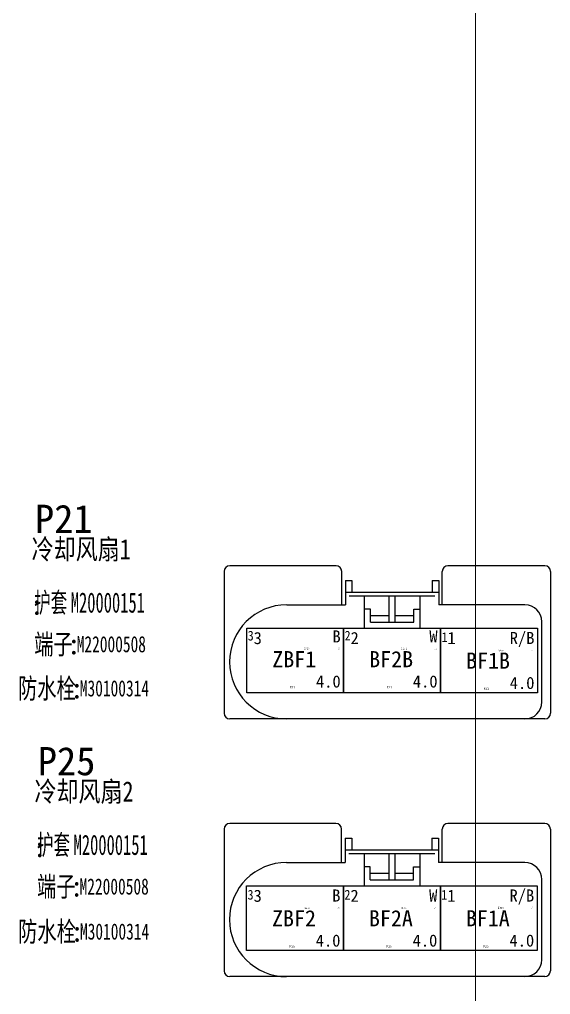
# Model space of a CAD drawing. Header units: millimetres. Extents: x -2653 to 6698, y -4403 to -42.
# Drawn here: x 678.1 to 743.9, y -702.1 to -581.3 of the extents above; entities that cross this region are included whole.
import ezdxf
from ezdxf.enums import TextEntityAlignment as Align

# ---------------------------------------------------------------- set-up
doc = ezdxf.new("R2010")
doc.units = ezdxf.units.MM
doc.header["$MEASUREMENT"] = 0
for name, color, linetype in [('文字', 3, 'Continuous'), ('轮廓线', 7, 'Continuous'), ('连接器-供应商', 43, 'Continuous'), ('连接器-功能', 63, 'Continuous'), ('连接器-名称', 53, 'Continuous'), ('连接器-编码', 52, 'Continuous'), ('附件-供应商', 43, 'Continuous'), ('附件-名称', 53, 'Continuous'), ('附件-数量', 21, 'Continuous'), ('附件-编码', 52, 'Continuous')]:
    doc.layers.add(name, color=color, linetype=linetype)
for name, color, linetype, plot in [('连接器-不打印', 1, 'Continuous', False), ('连接器-位置', 12, 'Continuous', False), ('附件-不打印', 2, 'Continuous', False), ('隐藏-剥皮长度', 2, 'Continuous', False), ('隐藏-加余量', 1, 'Continuous', False), ('隐藏-备注', 1, 'Continuous', False), ('隐藏-孔位', 1, 'Continuous', False), ('隐藏-对应端子', 2, 'Continuous', False), ('隐藏-规格', 1, 'Continuous', False), ('隐藏-辅助信息', 3, 'Continuous', False), ('隐藏-防水栓', 2, 'Continuous', False)]:
    doc.layers.add(name, color=color, linetype=linetype, plot=plot)
doc.styles.add('CL', font='', dxfattribs={"height": 2})
doc.styles.get("Standard").update_dxf_attribs({"font": 'txt', "bigfont": 'gbcbig.shx'})
doc.styles.get('CL').set_extended_font_data('SimSun')

# ---------------------------------------------------------------- blocks, each defined once
blk = doc.blocks.new('连接器')
at = {"layer": '文字', "style": 'CL'}
blk.add_text(':', height=2.5, dxfattribs=at).set_placement((-3.93, -4.36), align=Align.MIDDLE_CENTER)
at = {"layer": '连接器-不打印', "color": 3, "style": 'CL', "width": 0.6, "flags": 5}
for tag, p in [('工位', (-7.19, -5.84)), ('规格', (-2.94, -5.84))]:
    blk.add_attdef(tag, text='', height=0.2, dxfattribs=at).set_placement(p, align=Align.MIDDLE_LEFT)
at = {"layer": '连接器-不打印', "color": 1, "style": 'CL', "width": 0.6, "flags": 5}
for tag, p in [('选项', (-7.19, -6.06)), ('备注', (-2.94, -6.06))]:
    blk.add_attdef(tag, text='', height=0.2, dxfattribs=at).set_placement(p, align=Align.MIDDLE_LEFT)
at = {"layer": '连接器-不打印', "color": 1, "style": 'CL', "width": 0.6, "flags": 1}
for tag, p in [('加余量', (-4.97, -6.06)), ('单位', (-4.97, -6.29)), ('自带线', (-2.77, -6.29))]:
    blk.add_attdef(tag, text='', height=0.2, dxfattribs=at).set_placement(p, align=Align.MIDDLE_CENTER)
at = {"layer": '连接器-不打印', "color": 2, "style": 'CL', "width": 0.6, "flags": 5}
for tag, p in [('数量', (-5.12, -5.84)), ('供方编码', (-7.19, -6.29))]:
    blk.add_attdef(tag, text='', height=0.2, dxfattribs=at).set_placement(p, align=Align.MIDDLE_LEFT)
at = {"layer": '连接器-位置', "color": 1, "style": 'CL', "flags": 4}
blk.add_attdef('位置', text='', height=3.5, dxfattribs=at).set_placement((-4.41, 2.42), align=Align.MIDDLE_CENTER)
at = {"layer": '连接器-供应商', "color": 3, "style": 'CL', "width": 0.6, "flags": 4}
blk.add_attdef('供应商', text='', height=2.5, dxfattribs=at).set_placement((-16.81, -4.38), align=Align.MIDDLE_RIGHT)
at = {"layer": '连接器-功能', "color": 3, "style": 'CL', "width": 0.8, "flags": 4}
blk.add_attdef('功能', text='', height=2.5, dxfattribs=at).set_placement((-4.34, -1.26), align=Align.MIDDLE_CENTER)
at = {"layer": '连接器-名称', "color": 3, "style": 'CL', "width": 0.6, "flags": 4}
blk.add_attdef('名称', text='', height=2.5, dxfattribs=at).set_placement((-4.1, -4.36), align=Align.MIDDLE_RIGHT)
at = {"layer": '连接器-编码', "color": 2, "style": 'CL', "width": 0.6, "flags": 4}
blk.add_attdef('编码', text='', height=2.5, dxfattribs=at).set_placement((-3.66, -4.36), align=Align.MIDDLE_LEFT)
blk = doc.blocks.new('附件')
at = {"layer": '文字', "color": 3, "style": 'CL'}
blk.add_text(':', height=2.5, dxfattribs=at).set_placement((-3.79, -0.38), align=Align.MIDDLE_CENTER)
at = {"layer": '附件-不打印', "color": 3, "style": 'CL', "width": 0.7, "flags": 5}
for tag, p in [('范围', (-8.49, -1.32)), ('工位', (-6.9, -1.32)), ('位置', (-5.31, -1.32)), ('供方编码', (-8.49, -1.62))]:
    blk.add_attdef(tag, text='', height=0.2, dxfattribs=at).set_placement(p, align=Align.MIDDLE_CENTER)
at = {"layer": '附件-不打印', "color": 1, "style": 'CL'}
for tag, width, flags, p in [('单位', 0.6, 1, (-3.72, -1.32)), ('选项', 0.7, 13, (-6.9, -1.62)), ('备注', 0.7, 5, (-5.31, -1.62)), ('规格', 0.7, 5, (-3.72, -1.62))]:
    blk.add_attdef(tag, text='', height=0.2, dxfattribs=dict(at, width=width, flags=flags)).set_placement(p, align=Align.MIDDLE_CENTER)
at = {"layer": '附件-供应商', "color": 3, "style": 'CL', "width": 0.7, "flags": 8}
blk.add_attdef('供应商', text='', height=2.5, dxfattribs=at).set_placement((-13.4, -0.42), align=Align.MIDDLE_RIGHT)
at = {"layer": '附件-名称', "color": 3, "style": 'CL', "width": 0.7, "flags": 4}
blk.add_attdef('名称', text='', height=2.5, dxfattribs=at).set_placement((-3.92, -0.38), align=Align.MIDDLE_RIGHT)
at = {"layer": '附件-数量', "color": 2, "style": 'CL', "width": 0.7, "flags": 2}
blk.add_attdef('*', text='', height=1, dxfattribs=at).set_placement((15.72, -0.38), align=Align.MIDDLE_CENTER)
at = {"layer": '附件-数量', "color": 2, "style": 'CL', "width": 0.7, "flags": 4}
blk.add_attdef('数量', text='', height=1.2, dxfattribs=at).set_placement((16.07, -0.38), align=Align.MIDDLE_LEFT)
at = {"layer": '附件-编码', "color": 2, "style": 'CL', "width": 0.7, "flags": 4}
blk.add_attdef('编码', text='', height=2.5, dxfattribs=at).set_placement((-3.65, -0.38), align=Align.MIDDLE_LEFT)
blk = doc.blocks.new('1J0 906 233（出线）')
for p, q in [((1113.76, 1376.38), (1113.76, 1358.81)), ((1127.62, 1377.08), (1114.46, 1377.08)), ((1128.32, 1372.25), (1128.32, 1376.38)), ((1140.78, 1372.25), (1140.78, 1376.38)), ((1153.48, 1377.08), (1141.48, 1377.08)), ((1154.18, 1376.38), (1154.18, 1358.81)), ((1128.77, 1375.26), (1128.77, 1372.25)), ((1128.77, 1375.26), (1129.59, 1375.26)), ((1129.59, 1375.26), (1129.59, 1373.81)), ((1139.51, 1375.26), (1140.33, 1375.26)), ((1139.51, 1375.26), (1139.51, 1373.81)), ((1140.33, 1375.26), (1140.33, 1372.25)), ((1128.77, 1373.81), (1140.33, 1373.81)), ((1129.23, 1373.38), (1139.87, 1373.38)), ((1131.09, 1373.38), (1131.09, 1369.34)), ((1134.16, 1373.38), (1134.16, 1370.06)), ((1134.94, 1370.06), (1134.94, 1373.38)), ((1138.01, 1373.38), (1138.01, 1369.34)), ((1121.5, 1372.25), (1128.77, 1372.25)), ((1131.87, 1371.7), (1131.09, 1371.7)), ((1131.87, 1370.11), (1131.87, 1371.7)), ((1137.23, 1370.11), (1137.23, 1371.7)), ((1137.23, 1371.7), (1138.01, 1371.7)), ((1151.01, 1372.25), (1140.33, 1372.25)), ((1131.87, 1370.94), (1134.16, 1370.94)), ((1131.87, 1370.11), (1137.23, 1370.11)), ((1134.94, 1370.94), (1137.23, 1370.94)), ((1153.11, 1360.21), (1153.11, 1370.15)), ((1131.09, 1369.34), (1138.01, 1369.34)), ((1153.48, 1358.11), (1114.46, 1358.11))]:
    blk.add_line(p, q)
for points in [[(1116.55, 1369.34), (1128.55, 1369.34), (1128.55, 1361.34), (1116.55, 1361.34)], [(1128.55, 1369.34), (1140.55, 1369.34), (1140.55, 1361.34), (1128.55, 1361.34)], [(1140.55, 1369.34), (1152.55, 1369.34), (1152.55, 1361.34), (1140.55, 1361.34)]]:
    blk.add_lwpolyline(points, close=True)
for centre, radius, start, end in [((1114.46, 1376.38), 0.7, 90, 180), ((1127.62, 1376.38), 0.7, 0, 90), ((1141.48, 1376.38), 0.7, 90, 180), ((1153.48, 1376.38), 0.7, 0, 90), ((1121.5, 1365.18), 7.07, 90, 270), ((1151.01, 1370.15), 2.1, 0, 90), ((1151.01, 1360.21), 2.1, 270, 0), ((1114.46, 1358.81), 0.7, 180, 270), ((1153.48, 1358.81), 0.7, 270, 0)]:
    blk.add_arc(centre, radius, start, end)
at = {"char_height": 1.5, "width": 1.5978, "attachment_point": 1}
for s, insert in [('{\\fSimSun|b0|i0|c134|p2;3}', (1117.41, 1368.88)), ('{\\fSimSun|b0|i0|c134|p2;2}', (1129.41, 1368.88)), ('{\\fSimSun|b0|i0|c134|p2;1}', (1141.41, 1368.88))]:
    blk.add_mtext(s, dxfattribs=dict(at, insert=insert))
blk = doc.blocks.new('电线2')
at = {"layer": '轮廓线', "color": 7, "style": 'CL', "flags": 4}
for tag, p in [('颜色', (5.88, 2.8)), ('线径', (5.88, -2.78))]:
    blk.add_attdef(tag, text='', height=1.5, dxfattribs=at).set_placement(p, align=Align.MIDDLE_RIGHT)
blk.add_attdef('线号', text='', height=2, dxfattribs=at).set_placement((0.13, -0.02), align=Align.MIDDLE_CENTER)
at = {"layer": '隐藏-剥皮长度', "color": 2, "style": 'CL', "width": 0.9, "flags": 4}
blk.add_attdef('剥皮', text='', height=0.1, dxfattribs=at).set_placement((5.74, 1.22), align=Align.MIDDLE_RIGHT)
at = {"layer": '隐藏-加余量', "color": 1, "style": 'CL', "width": 0.9, "flags": 4}
blk.add_attdef('加余量', text='', height=0.1, dxfattribs=at).set_placement((5.74, 1.36), align=Align.MIDDLE_RIGHT)
at = {"layer": '隐藏-备注', "color": 1, "style": 'CL', "width": 0.9, "flags": 5}
blk.add_attdef('备注', text='', height=0.1, dxfattribs=at).set_placement((3.7, -1.38), align=Align.MIDDLE_CENTER)
at = {"layer": '隐藏-孔位', "color": 6, "style": 'CL', "width": 0.9, "flags": 4}
blk.add_attdef('孔位', text='', height=1.2, dxfattribs=at).set_placement((-5.62, 2.91), align=Align.MIDDLE_LEFT)
at = {"layer": '隐藏-对应端子', "color": 2, "style": 'CL', "width": 0.9, "flags": 4}
blk.add_attdef('对应簧片', text='', height=0.1, dxfattribs=at).set_placement((2.06, 1.21), align=Align.MIDDLE_RIGHT)
at = {"layer": '隐藏-规格', "color": 1, "style": 'CL', "width": 0.9, "flags": 5}
blk.add_attdef('规格', text='', height=0.2, dxfattribs=at).set_placement((5.74, -1.39), align=Align.MIDDLE_RIGHT)
at = {"layer": '隐藏-辅助信息', "color": 3, "style": 'CL', "width": 0.9, "flags": 5}
for tag, p in [('供方编码', (3.7, 1.24)), ('编码', (3.7, 1.37))]:
    blk.add_attdef(tag, text='', height=0.1, dxfattribs=at).set_placement(p, align=Align.MIDDLE_CENTER)
at = {"layer": '隐藏-辅助信息', "color": 2, "style": 'CL', "width": 0.9, "flags": 5}
for tag, p in [('辅助', (3.7, 1.51)), ('标识管', (3.7, -1.14))]:
    blk.add_attdef(tag, text='', height=0.1, dxfattribs=at).set_placement(p, align=Align.MIDDLE_CENTER)
at = {"layer": '隐藏-辅助信息', "color": 3, "style": 'CL', "width": 0.9, "flags": 5}
for tag, p in [('线种', (2.06, -1.26)), ('工位', (2.06, -1.38))]:
    blk.add_attdef(tag, text='', height=0.1, dxfattribs=at).set_placement(p, align=Align.MIDDLE_RIGHT)
at = {"layer": '隐藏-辅助信息', "color": 1, "style": 'CL', "width": 0.9, "flags": 5}
blk.add_attdef('选项', text='', height=0.1, dxfattribs=at).set_placement((3.7, -1.26), align=Align.MIDDLE_CENTER)
at = {"layer": '隐藏-辅助信息', "color": 4, "style": 'CL', "width": 0.9, "flags": 4}
blk.add_attdef('位置', text='', height=0.3, dxfattribs=at).set_placement((-0.09, -3.49), align=Align.MIDDLE_CENTER)
at = {"layer": '隐藏-防水栓', "color": 2, "style": 'CL', "width": 0.9, "flags": 4}
blk.add_attdef('防水栓', text='', height=0.1, dxfattribs=at).set_placement((2.06, 1.36), align=Align.MIDDLE_RIGHT)

msp = doc.modelspace()

# ---------------------------------------------------------------- linework, layer by layer
at = {"layer": '轮廓线', "color": 3, "lineweight": 0}
msp.add_line((734.57, -342.27), (734.57, -1142.27), dxfattribs=at)

# ---------------------------------------------------------------- block references
at = {"lineweight": -3}
ref = msp.add_blockref('连接器', (684.18, -649.43), dxfattribs=at)
ref.add_attrib('位置', 'P21', dxfattribs={"layer": '连接器-位置', "color": 1, "height": 3.5, "style": 'CL', "flags": 8}).set_placement((683.58, -643.15), align=Align.MIDDLE_CENTER)
ref.add_attrib('功能', '冷却风扇1', dxfattribs={"layer": '连接器-功能', "color": 3, "height": 2.5, "style": 'CL', "width": 0.8, "flags": 8}).set_placement((679.6, -646.91), align=Align.MIDDLE_LEFT)
ref.add_attrib('名称', '护套', dxfattribs={"layer": '连接器-名称', "color": 3, "height": 2.5, "style": 'CL', "width": 0.6, "flags": 8}).set_placement((684.01, -653.52), align=Align.MIDDLE_RIGHT)
ref.add_attrib('编码', 'M20000151', dxfattribs={"layer": '连接器-编码', "color": 7, "height": 2.5, "style": 'CL', "width": 0.6}).set_placement((684.45, -653.52), align=Align.MIDDLE_LEFT)
for p in [(-410.31, -2026.05), (-410.32, -2057.98)]:
    msp.add_blockref('1J0 906 233（出线）', p, dxfattribs=at)
ref = msp.add_blockref('附件', (688.62, -658.3), dxfattribs=at)
ref.add_attrib('名称', '端子', dxfattribs={"layer": '附件-名称', "color": 3, "height": 2.5, "style": 'CL', "width": 0.7, "flags": 8}).set_placement((684.69, -658.68), align=Align.MIDDLE_RIGHT)
ref.add_attrib('编码', 'M22000508', dxfattribs={"layer": '附件-编码', "color": 2, "height": 2, "style": 'CL', "width": 0.7}).set_placement((685.19, -658.68), align=Align.MIDDLE_LEFT)
ref = msp.add_blockref('电线2', (712, -660.53), dxfattribs=at)
ref.add_attrib('线号', 'ZBF1', dxfattribs={"layer": '轮廓线', "color": 7, "height": 2, "style": 'CL'}).set_placement((712.13, -660.54), align=Align.MIDDLE_CENTER)
ref.add_attrib('线径', '4.0', dxfattribs={"layer": '轮廓线', "color": 7, "height": 1.5, "style": 'CL'}).set_placement((717.88, -663.3), align=Align.MIDDLE_RIGHT)
ref.add_attrib('颜色', 'B', dxfattribs={"layer": '轮廓线', "color": 7, "height": 1.5, "style": 'CL'}).set_placement((717.88, -657.72), align=Align.MIDDLE_RIGHT)
ref.add_attrib('孔位', '3', dxfattribs={"layer": '隐藏-孔位', "color": 6, "height": 1.2, "style": 'CL', "width": 0.9}).set_placement((706.37, -657.62), align=Align.MIDDLE_LEFT)
ref.add_attrib('剥皮', '4.5', dxfattribs={"layer": '隐藏-剥皮长度', "color": 2, "height": 0.1, "style": 'CL', "width": 0.9}).set_placement((717.74, -659.3), align=Align.MIDDLE_RIGHT)
ref.add_attrib('对应簧片', 'M22000508', dxfattribs={"layer": '隐藏-对应端子', "color": 2, "height": 0.1, "style": 'CL', "width": 0.9}).set_placement((714.05, -659.32), align=Align.MIDDLE_RIGHT)
ref.add_attrib('防水栓', 'M30100314', dxfattribs={"layer": '隐藏-防水栓', "color": 2, "height": 0.1, "style": 'CL', "width": 0.9}).set_placement((714.05, -659.16), align=Align.MIDDLE_RIGHT)
ref.add_attrib('加余量', '25', dxfattribs={"layer": '隐藏-加余量', "color": 1, "height": 0.1, "style": 'CL', "width": 0.9}).set_placement((717.74, -659.16), align=Align.MIDDLE_RIGHT)
ref.add_attrib('位置', 'P21', dxfattribs={"layer": '隐藏-辅助信息', "color": 4, "height": 0.3, "style": 'CL', "width": 0.9}).set_placement((711.9, -664.02), align=Align.MIDDLE_CENTER)
ref = msp.add_blockref('电线2', (724, -660.53), dxfattribs=at)
ref.add_attrib('线号', 'BF2B', dxfattribs={"layer": '轮廓线', "color": 7, "height": 2, "style": 'CL'}).set_placement((724.13, -660.54), align=Align.MIDDLE_CENTER)
ref.add_attrib('线径', '4.0', dxfattribs={"layer": '轮廓线', "color": 7, "height": 1.5, "style": 'CL'}).set_placement((729.88, -663.3), align=Align.MIDDLE_RIGHT)
ref.add_attrib('颜色', 'W', dxfattribs={"layer": '轮廓线', "color": 7, "height": 1.5, "style": 'CL'}).set_placement((729.88, -657.72), align=Align.MIDDLE_RIGHT)
ref.add_attrib('孔位', '2', dxfattribs={"layer": '隐藏-孔位', "color": 6, "height": 1.2, "style": 'CL', "width": 0.9}).set_placement((718.37, -657.62), align=Align.MIDDLE_LEFT)
ref.add_attrib('剥皮', '4.5', dxfattribs={"layer": '隐藏-剥皮长度', "color": 2, "height": 0.1, "style": 'CL', "width": 0.9}).set_placement((729.74, -659.3), align=Align.MIDDLE_RIGHT)
ref.add_attrib('对应簧片', 'M22000508', dxfattribs={"layer": '隐藏-对应端子', "color": 2, "height": 0.1, "style": 'CL', "width": 0.9}).set_placement((726.05, -659.32), align=Align.MIDDLE_RIGHT)
ref.add_attrib('防水栓', 'M30100314', dxfattribs={"layer": '隐藏-防水栓', "color": 2, "height": 0.1, "style": 'CL', "width": 0.9}).set_placement((726.05, -659.16), align=Align.MIDDLE_RIGHT)
ref.add_attrib('加余量', '25', dxfattribs={"layer": '隐藏-加余量', "color": 1, "height": 0.1, "style": 'CL', "width": 0.9}).set_placement((729.74, -659.16), align=Align.MIDDLE_RIGHT)
ref.add_attrib('位置', 'P21', dxfattribs={"layer": '隐藏-辅助信息', "color": 4, "height": 0.3, "style": 'CL', "width": 0.9}).set_placement((723.9, -664.02), align=Align.MIDDLE_CENTER)
ref = msp.add_blockref('电线2', (736, -660.71), dxfattribs=at)
ref.add_attrib('线号', 'BF1B', dxfattribs={"layer": '轮廓线', "color": 7, "height": 2, "style": 'CL'}).set_placement((736.13, -660.72), align=Align.MIDDLE_CENTER)
ref.add_attrib('线径', '4.0', dxfattribs={"layer": '轮廓线', "color": 7, "height": 1.5, "style": 'CL'}).set_placement((741.88, -663.48), align=Align.MIDDLE_RIGHT)
ref.add_attrib('颜色', 'R/B', dxfattribs={"layer": '轮廓线', "color": 7, "height": 1.5, "style": 'CL'}).set_placement((741.88, -657.91), align=Align.MIDDLE_RIGHT)
ref.add_attrib('孔位', '1', dxfattribs={"layer": '隐藏-孔位', "color": 6, "height": 1.2, "style": 'CL', "width": 0.9}).set_placement((730.38, -657.8), align=Align.MIDDLE_LEFT)
ref.add_attrib('剥皮', '4.5', dxfattribs={"layer": '隐藏-剥皮长度', "color": 2, "height": 0.1, "style": 'CL', "width": 0.9}).set_placement((741.75, -659.49), align=Align.MIDDLE_RIGHT)
ref.add_attrib('对应簧片', 'M22000508', dxfattribs={"layer": '隐藏-对应端子', "color": 2, "height": 0.1, "style": 'CL', "width": 0.9}).set_placement((738.06, -659.5), align=Align.MIDDLE_RIGHT)
ref.add_attrib('防水栓', 'M30100314', dxfattribs={"layer": '隐藏-防水栓', "color": 2, "height": 0.1, "style": 'CL', "width": 0.9}).set_placement((738.06, -659.35), align=Align.MIDDLE_RIGHT)
ref.add_attrib('加余量', '25', dxfattribs={"layer": '隐藏-加余量', "color": 1, "height": 0.1, "style": 'CL', "width": 0.9}).set_placement((741.75, -659.35), align=Align.MIDDLE_RIGHT)
ref.add_attrib('位置', 'P21', dxfattribs={"layer": '隐藏-辅助信息', "color": 4, "height": 0.3, "style": 'CL', "width": 0.9}).set_placement((735.91, -664.2), align=Align.MIDDLE_CENTER)
ref = msp.add_blockref('附件', (688.99, -663.77), dxfattribs=at)
ref.add_attrib('名称', '防水栓', dxfattribs={"layer": '附件-名称', "color": 3, "height": 2.5, "style": 'CL', "width": 0.7, "flags": 8}).set_placement((685.07, -664.15), align=Align.MIDDLE_RIGHT)
ref.add_attrib('编码', 'M30100314', dxfattribs={"layer": '附件-编码', "color": 2, "height": 2, "style": 'CL', "width": 0.7}).set_placement((685.57, -664.15), align=Align.MIDDLE_LEFT)
ref = msp.add_blockref('连接器', (684.54, -679.45), dxfattribs=at)
ref.add_attrib('位置', 'P25', dxfattribs={"layer": '连接器-位置', "color": 1, "height": 3.5, "style": 'CL', "flags": 8}).set_placement((683.93, -673.17), align=Align.MIDDLE_CENTER)
ref.add_attrib('功能', '冷却风扇2', dxfattribs={"layer": '连接器-功能', "color": 3, "height": 2.5, "style": 'CL', "width": 0.8, "flags": 8}).set_placement((679.95, -676.93), align=Align.MIDDLE_LEFT)
ref.add_attrib('名称', '护套', dxfattribs={"layer": '连接器-名称', "color": 3, "height": 2.5, "style": 'CL', "width": 0.6, "flags": 8}).set_placement((684.36, -683.54), align=Align.MIDDLE_RIGHT)
ref.add_attrib('编码', 'M20000151', dxfattribs={"layer": '连接器-编码', "color": 7, "height": 2.5, "style": 'CL', "width": 0.6}).set_placement((684.8, -683.54), align=Align.MIDDLE_LEFT)
ref = msp.add_blockref('附件', (688.97, -688.32), dxfattribs=at)
ref.add_attrib('名称', '端子', dxfattribs={"layer": '附件-名称', "color": 3, "height": 2.5, "style": 'CL', "width": 0.7, "flags": 8}).set_placement((685.04, -688.7), align=Align.MIDDLE_RIGHT)
ref.add_attrib('编码', 'M22000508', dxfattribs={"layer": '附件-编码', "color": 2, "height": 2, "style": 'CL', "width": 0.7}).set_placement((685.54, -688.7), align=Align.MIDDLE_LEFT)
ref = msp.add_blockref('电线2', (711.97, -692.63), dxfattribs=at)
ref.add_attrib('线号', 'ZBF2', dxfattribs={"layer": '轮廓线', "color": 7, "height": 2, "style": 'CL'}).set_placement((712.1, -692.64), align=Align.MIDDLE_CENTER)
ref.add_attrib('线径', '4.0', dxfattribs={"layer": '轮廓线', "color": 7, "height": 1.5, "style": 'CL'}).set_placement((717.85, -695.4), align=Align.MIDDLE_RIGHT)
ref.add_attrib('颜色', 'B', dxfattribs={"layer": '轮廓线', "color": 7, "height": 1.5, "style": 'CL'}).set_placement((717.85, -689.82), align=Align.MIDDLE_RIGHT)
ref.add_attrib('孔位', '3', dxfattribs={"layer": '隐藏-孔位', "color": 6, "height": 1.2, "style": 'CL', "width": 0.9}).set_placement((706.35, -689.72), align=Align.MIDDLE_LEFT)
ref.add_attrib('剥皮', '4.5', dxfattribs={"layer": '隐藏-剥皮长度', "color": 2, "height": 0.1, "style": 'CL', "width": 0.9}).set_placement((717.71, -691.41), align=Align.MIDDLE_RIGHT)
ref.add_attrib('对应簧片', 'M22000508', dxfattribs={"layer": '隐藏-对应端子', "color": 2, "height": 0.1, "style": 'CL', "width": 0.9}).set_placement((714.03, -691.42), align=Align.MIDDLE_RIGHT)
ref.add_attrib('防水栓', 'M30100314', dxfattribs={"layer": '隐藏-防水栓', "color": 2, "height": 0.1, "style": 'CL', "width": 0.9}).set_placement((714.03, -691.27), align=Align.MIDDLE_RIGHT)
ref.add_attrib('加余量', '25', dxfattribs={"layer": '隐藏-加余量', "color": 1, "height": 0.1, "style": 'CL', "width": 0.9}).set_placement((717.71, -691.27), align=Align.MIDDLE_RIGHT)
ref.add_attrib('位置', 'P25', dxfattribs={"layer": '隐藏-辅助信息', "color": 4, "height": 0.3, "style": 'CL', "width": 0.9}).set_placement((711.88, -696.12), align=Align.MIDDLE_CENTER)
ref = msp.add_blockref('电线2', (723.97, -692.63), dxfattribs=at)
ref.add_attrib('线号', 'BF2A', dxfattribs={"layer": '轮廓线', "color": 7, "height": 2, "style": 'CL'}).set_placement((724.1, -692.64), align=Align.MIDDLE_CENTER)
ref.add_attrib('线径', '4.0', dxfattribs={"layer": '轮廓线', "color": 7, "height": 1.5, "style": 'CL'}).set_placement((729.85, -695.4), align=Align.MIDDLE_RIGHT)
ref.add_attrib('颜色', 'W', dxfattribs={"layer": '轮廓线', "color": 7, "height": 1.5, "style": 'CL'}).set_placement((729.85, -689.82), align=Align.MIDDLE_RIGHT)
ref.add_attrib('孔位', '2', dxfattribs={"layer": '隐藏-孔位', "color": 6, "height": 1.2, "style": 'CL', "width": 0.9}).set_placement((718.35, -689.72), align=Align.MIDDLE_LEFT)
ref.add_attrib('剥皮', '4.5', dxfattribs={"layer": '隐藏-剥皮长度', "color": 2, "height": 0.1, "style": 'CL', "width": 0.9}).set_placement((729.71, -691.41), align=Align.MIDDLE_RIGHT)
ref.add_attrib('对应簧片', 'M22000508', dxfattribs={"layer": '隐藏-对应端子', "color": 2, "height": 0.1, "style": 'CL', "width": 0.9}).set_placement((726.03, -691.42), align=Align.MIDDLE_RIGHT)
ref.add_attrib('防水栓', 'M30100314', dxfattribs={"layer": '隐藏-防水栓', "color": 2, "height": 0.1, "style": 'CL', "width": 0.9}).set_placement((726.03, -691.27), align=Align.MIDDLE_RIGHT)
ref.add_attrib('加余量', '25', dxfattribs={"layer": '隐藏-加余量', "color": 1, "height": 0.1, "style": 'CL', "width": 0.9}).set_placement((729.71, -691.27), align=Align.MIDDLE_RIGHT)
ref.add_attrib('位置', 'P25', dxfattribs={"layer": '隐藏-辅助信息', "color": 4, "height": 0.3, "style": 'CL', "width": 0.9}).set_placement((723.88, -696.12), align=Align.MIDDLE_CENTER)
ref = msp.add_blockref('电线2', (735.97, -692.63), dxfattribs=at)
ref.add_attrib('线号', 'BF1A', dxfattribs={"layer": '轮廓线', "color": 7, "height": 2, "style": 'CL'}).set_placement((736.1, -692.64), align=Align.MIDDLE_CENTER)
ref.add_attrib('线径', '4.0', dxfattribs={"layer": '轮廓线', "color": 7, "height": 1.5, "style": 'CL'}).set_placement((741.85, -695.4), align=Align.MIDDLE_RIGHT)
ref.add_attrib('颜色', 'R/B', dxfattribs={"layer": '轮廓线', "color": 7, "height": 1.5, "style": 'CL'}).set_placement((741.85, -689.82), align=Align.MIDDLE_RIGHT)
ref.add_attrib('孔位', '1', dxfattribs={"layer": '隐藏-孔位', "color": 6, "height": 1.2, "style": 'CL', "width": 0.9}).set_placement((730.35, -689.72), align=Align.MIDDLE_LEFT)
ref.add_attrib('剥皮', '4.5', dxfattribs={"layer": '隐藏-剥皮长度', "color": 2, "height": 0.1, "style": 'CL', "width": 0.9}).set_placement((741.71, -691.41), align=Align.MIDDLE_RIGHT)
ref.add_attrib('对应簧片', 'M22000508', dxfattribs={"layer": '隐藏-对应端子', "color": 2, "height": 0.1, "style": 'CL', "width": 0.9}).set_placement((738.03, -691.42), align=Align.MIDDLE_RIGHT)
ref.add_attrib('防水栓', 'M30100314', dxfattribs={"layer": '隐藏-防水栓', "color": 2, "height": 0.1, "style": 'CL', "width": 0.9}).set_placement((738.03, -691.27), align=Align.MIDDLE_RIGHT)
ref.add_attrib('加余量', '25', dxfattribs={"layer": '隐藏-加余量', "color": 1, "height": 0.1, "style": 'CL', "width": 0.9}).set_placement((741.71, -691.27), align=Align.MIDDLE_RIGHT)
ref.add_attrib('位置', 'P25', dxfattribs={"layer": '隐藏-辅助信息', "color": 4, "height": 0.3, "style": 'CL', "width": 0.9}).set_placement((735.88, -696.12), align=Align.MIDDLE_CENTER)
ref = msp.add_blockref('附件', (689.02, -693.9), dxfattribs=at)
ref.add_attrib('名称', '防水栓', dxfattribs={"layer": '附件-名称', "color": 3, "height": 2.5, "style": 'CL', "width": 0.7, "flags": 8}).set_placement((685.09, -694.28), align=Align.MIDDLE_RIGHT)
ref.add_attrib('编码', 'M30100314', dxfattribs={"layer": '附件-编码', "color": 2, "height": 2, "style": 'CL', "width": 0.7}).set_placement((685.59, -694.28), align=Align.MIDDLE_LEFT)

doc.saveas('drawing.dxf')
